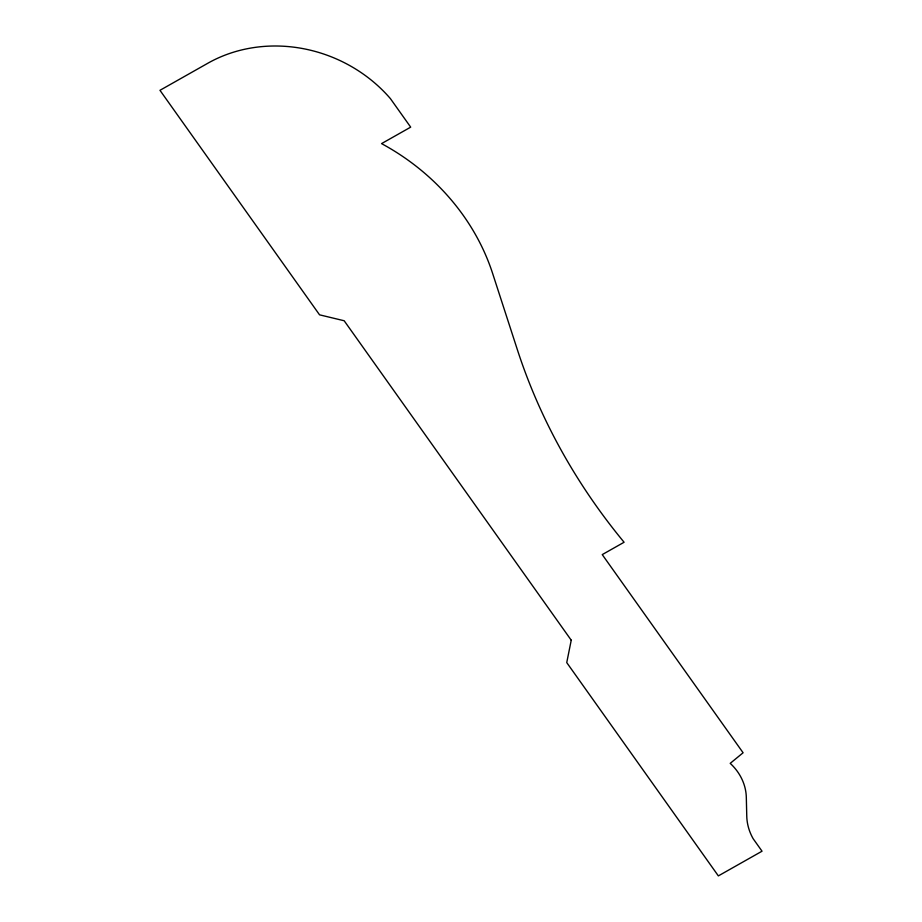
<?xml version="1.0" encoding="UTF-8"?>
<svg xmlns="http://www.w3.org/2000/svg" width="922" height="922" viewBox="0 0 922 922"><rect width="100%" height="100%" fill="white"/><g stroke="black" fill="none" stroke-linecap="round" stroke-linejoin="round"><path stroke-width="1.38" d="M571.237 640.202L566.742 662.595L718.353 875.9L762.033 851.202L753.09 838.617A53.246 47.69 22.5 0 1 746.762 816.189L746.313 797.323A50.549 45.282 22.5 0 0 730.212 763.358L743.097 752.767L602.25 554.606L624.09 542.251A604.048 541.053 22.5 0 1 517.346 349.634L492.648 273.511A224.023 200.662 22.5 0 0 381.558 143.613L410.682 127.144L390.421 98.642A139.072 124.574 22.5 0 0 208.556 62.834L159.967 90.31L319.554 314.828L344.171 320.752L571.237 640.202"/></g></svg>
